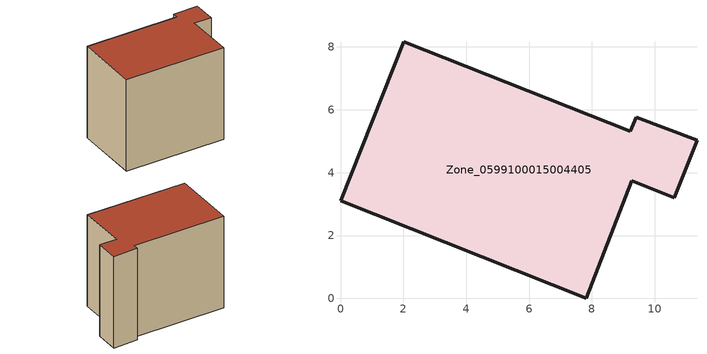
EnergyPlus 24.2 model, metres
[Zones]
Zone_0599100015004405
 floor ground (C_G): 9.26,3.74 7.82,0 0,3.11 2.01,8.17 9.22,5.32 9.41,5.76 11.34,5.03 10.61,3.2 z0.77
 wall outside (C_F): 7.82,0 9.26,3.74 10.61,3.2 11.34,5.03 9.41,5.76 9.22,5.32 2.01,8.17 0,3.11 7.82,0 z0.77:8.65
 roof outside (C_R): 9.26,3.74 10.61,3.2 11.34,5.03 9.41,5.76 9.22,5.32 2.01,8.17 0,3.11 7.82,0 z8.65
[BUILDING]
Pand.0599100015004405: North Axis=0; Terrain=City; Loads Convergence Tolerance Value=0.04; Temperature Convergence Tolerance Value=0.4; Solar Distribution=FullExterior; Maximum Number of Warmup Days=25; Minimum Number of Warmup Days=1
[Site:Location]
Rotterdam.The.Hague.AP_ZH_NLD Design_Conditions: Latitude=51.96; Longitude=4.45; Time Zone=1; Elevation=-4.5
[SITE:GROUNDTEMPERATURE:BUILDINGSURFACE]
18, 18, 18, 18, 18, 18, 18, 18, 18, 18, 18, 18
[MATERIAL] Thermal Absorptance=0.9; Solar Absorptance=0.7; Visible Absorptance=0.7
Name | Roughness | Thickness | Conductivity | Density | Specific Heat
G.TC.1965-1974 | MediumSmooth | 0.15 | 0.882353 | 540 | 1210
F.TC.1965-1974 | Rough | 0.3 | 0.697674 | 1920 | 840
R.TC.1965-1974 | MediumRough | 0.2 | 0.232558 | 1500 | 1000
[CONSTRUCTION]
C_G: G.TC.1965-1974
C_F: F.TC.1965-1974
C_R: R.TC.1965-1974
[ZONE]
Zone_0599100015004405: Type=1; Multiplier=1; Ceiling Height=Autocalculate; Volume=Autocalculate; Floor Area=autocalculate; Part of Total Floor Area=Yes
[ZONEINFILTRATION:DESIGNFLOWRATE]
Infil_Zone_0599100015004405: Zone or ZoneList or Space or SpaceList=Zone_0599100015004405; Schedule=AlwaysOn; Design Flow Rate Calculation Method=Flow/Area; Flow Rate per Floor Area=0.003; Constant Term Coefficient=1; Temperature Term Coefficient=0; Velocity Term Coefficient=0; Velocity Squared Term Coefficient=0
[HVACTEMPLATE:ZONE:IDEALLOADSAIRSYSTEM]
Zone_0599100015004405: Maximum Heating Supply Air Temperature=50; Minimum Cooling Supply Air Temperature=13; Maximum Heating Supply Air Humidity Ratio=0.0156; Minimum Cooling Supply Air Humidity Ratio=0.0077; Heating Limit=NoLimit; Cooling Limit=NoLimit; Dehumidification Control Type=ConstantSensibleHeatRatio; Cooling Sensible Heat Ratio=0.7; Dehumidification Setpoint=60; Humidification Control Type=None; Humidification Setpoint=30; Outdoor Air Method=None; Outdoor Air Flow Rate per Person=0.00944; Outdoor Air Flow Rate per Zone Floor Area=0; Outdoor Air Flow Rate per Zone=0; Demand Controlled Ventilation Type=None; Outdoor Air Economizer Type=NoEconomizer; Heat Recovery Type=None; Sensible Heat Recovery Effectiveness=0.7; Latent Heat Recovery Effectiveness=0.65
[ZONECONTROL:THERMOSTAT]
ThermostatControl_Zone_0599100015004405: Zone or ZoneList=Zone_0599100015004405; Control Type Schedule=DualSetpointControlType; Control 1=Thermostat_Zone_0599100015004405; Temperature Difference Between Cutout And Setpoint=0
[THERMOSTATSETPOINT:DUALSETPOINT]
Thermostat_Zone_0599100015004405: Heating Setpoint Temperature Schedule=HeatingSetpoint_Zone_0599100015004405; Cooling Setpoint Temperature Schedule=CoolingSetpoint_Zone_0599100015004405
[SCHEDULE:COMPACT]
HeatingSetpoint_Zone_0599100015004405: Through: 12/31, For: AllDays, Until: 24:00, 21
CoolingSetpoint_Zone_0599100015004405: Through: 12/31, For: AllDays, Until: 24:00, 24
DualSetpointControlType: Through: 12/31, For: AllDays, Until: 24:00, 4
AlwaysOn: Through: 12/31, For: AllDays, Until: 24:00, 1
